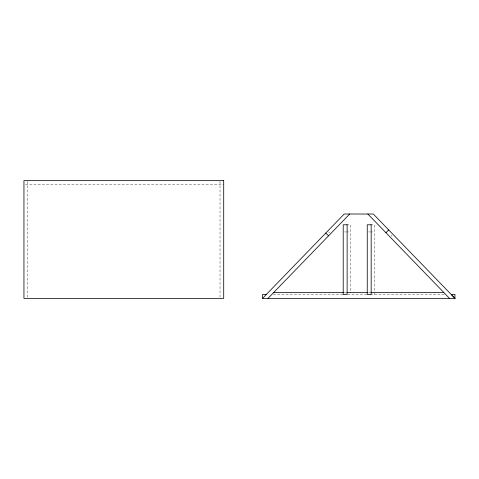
<?xml version="1.0" encoding="UTF-8"?>
<svg xmlns="http://www.w3.org/2000/svg" width="479" height="479" viewBox="0 0 479 479"><rect width="100%" height="100%" fill="white"/><g stroke="black" fill="none" stroke-linecap="round" stroke-linejoin="round"><path stroke-width="0.36" stroke-dasharray="2.4 1.8" d="M391.08 236.135L392.02 235.225M25.447 184.319L223.705 184.319M346.353 224.789L350.281 224.789L350.281 292.95M370.387 224.789L374.315 224.789L374.315 294.435M344.527 231.944L345.832 231.944M346.353 231.944L350.281 231.944M368.555 231.944L369.866 231.944M370.387 231.944L374.315 231.944M344.527 292.471L346.083 292.471M368.459 292.471L369.956 292.471M273.311 294.435L342.76 294.435M347.664 294.435L366.657 294.435M370.387 294.435L444.213 294.435M328.708 231.926L329.648 232.836M220.029 181.385L220.029 297.615M27.626 181.385L27.626 298.357"/><path stroke-width="0.72" d="M268.024 298.357L349.688 214.011M385.93 232.692L388.744 229.968M273.725 292.471L343.844 292.471M346.826 292.471L367.716 292.471M370.698 292.471L443.805 292.471M266.366 294.435L262.564 294.435L262.564 298.357L344.227 214.011L373.297 214.011L454.966 298.357L454.966 294.435L451.254 294.435L454.966 298.357M262.48 298.357L455.05 298.357M325.756 233.093L328.576 235.824M367.836 214.011L449.5 298.357M223.705 180.643L23.95 180.643L23.95 298.357L223.705 298.357L223.705 180.643M347.137 224.789L343.215 224.789L343.215 294.435L347.137 294.435L347.137 224.789M371.171 224.789L367.249 224.789L367.249 294.435L371.171 294.435L371.171 224.789"/></g></svg>
